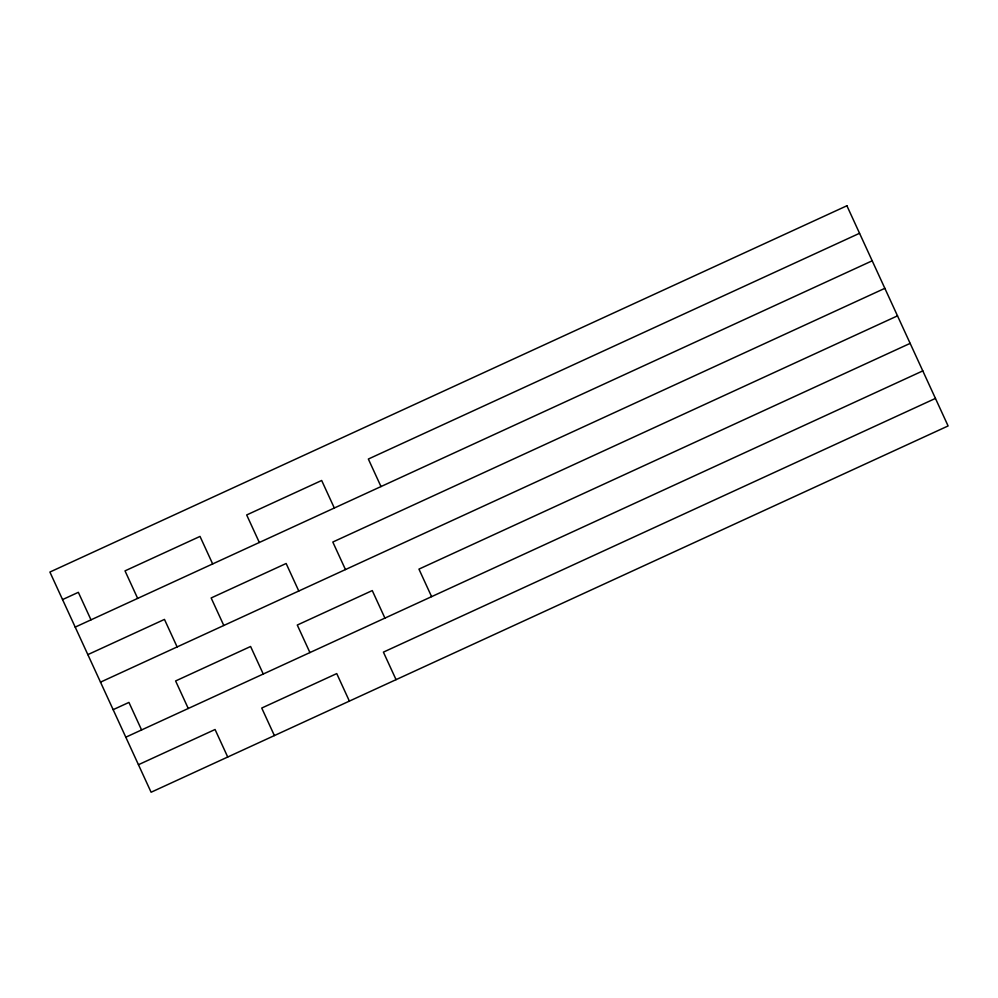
<?xml version="1.0" encoding="UTF-8"?>
<svg xmlns="http://www.w3.org/2000/svg" width="998" height="998" viewBox="0 0 998 998"><rect width="100%" height="100%" fill="white"/><g stroke="black" fill="none" stroke-linecap="round" stroke-linejoin="round"><path stroke-width="1.5" d="M62.55 599.586L78.343 592.325L90.993 619.845M859.552 233.282L368.349 459.043L380.999 486.562M75.199 627.106L872.202 260.802M87.849 654.626L164.47 619.409L177.12 646.929M884.852 288.335L332.808 542.039L345.458 569.559M100.499 682.145L897.501 315.855M113.148 709.665L128.942 702.417L141.579 729.937M910.151 343.374L418.948 569.122L431.598 596.654M125.798 737.198L922.801 370.894M138.448 764.718L215.069 729.501L227.719 757.02M935.45 398.414L383.407 652.131L396.056 679.65M334.318 508.007L321.668 480.487L246.681 514.956L259.33 542.475M384.916 618.099L372.266 590.579L297.279 625.047L309.929 652.567M298.789 591.016L286.139 563.496L211.152 597.964L223.802 625.484M349.387 701.107L336.738 673.588L261.738 708.044L274.388 735.576M212.661 563.932L200.012 536.413L125.012 570.868L137.662 598.401M263.247 674.024L250.598 646.492L175.611 680.96L188.26 708.48M846.903 205.763L49.9 572.054L151.097 792.237L948.1 425.946L846.903 205.763"/></g></svg>
